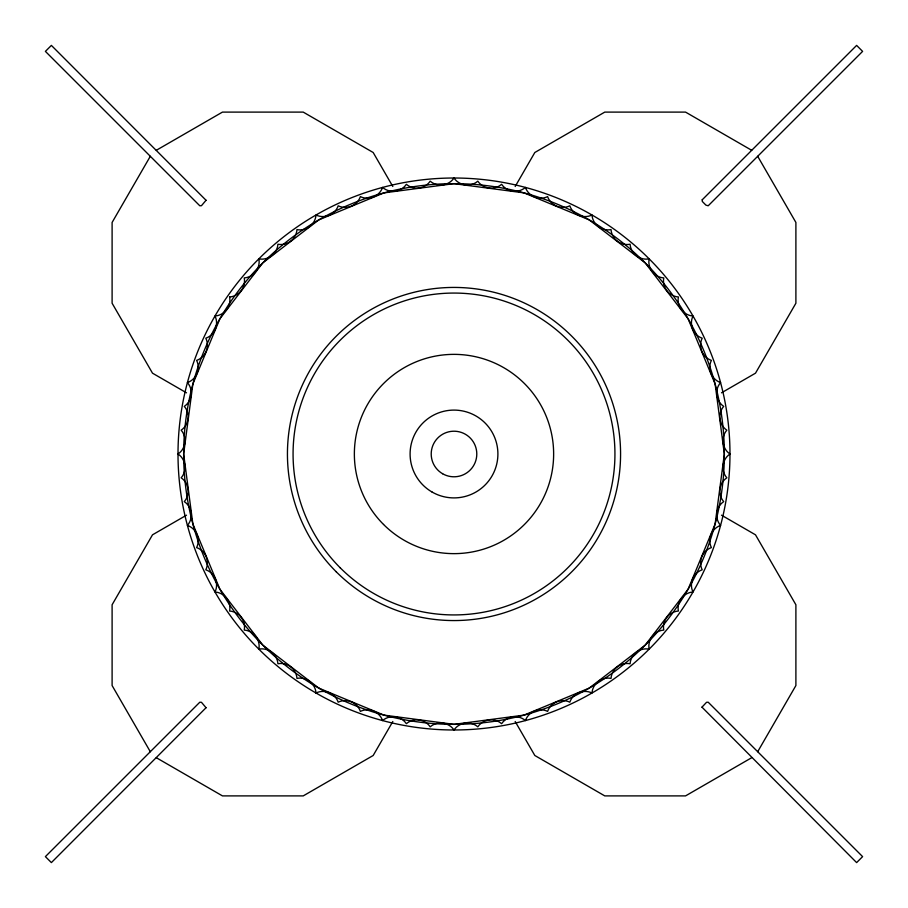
<?xml version="1.0" encoding="UTF-8"?>
<svg xmlns="http://www.w3.org/2000/svg" width="908" height="908" viewBox="0 0 908 908"><rect width="100%" height="100%" fill="white"/><g stroke="black" fill="none" stroke-linecap="round" stroke-linejoin="round"><path stroke-width="1.36" d="M150.308 156.289L112.104 222.449L112.104 303.227L152.499 373.177L186.492 392.812M515.188 186.492L534.823 152.499L604.773 112.104L685.551 112.104L751.71 150.308M392.812 721.508L373.177 755.501L303.227 795.896L222.449 795.896L156.289 757.692M757.692 751.71L795.896 685.551L795.896 604.773L755.501 534.823L721.508 515.188M156.289 150.308L222.449 112.104L303.227 112.104L373.177 152.499L392.812 186.492M186.492 515.188L152.499 534.823L112.104 604.773L112.104 685.551L150.308 751.71M721.508 392.812L755.501 373.177L795.896 303.227L795.896 222.449L757.692 156.289M751.71 757.692L685.551 795.896L604.773 795.896L534.823 755.501L515.188 721.508M229.611 296.961C231.449 306.212 224.412 315.394 214.992 316.007C219.168 324.474 214.731 335.166 205.81 338.196C209.975 346.663 205.548 357.355 196.616 360.385C200.781 368.841 196.355 379.533 187.423 382.574C193.642 389.668 192.133 401.143 184.29 406.375C190.51 413.469 189 424.944 181.157 430.188C187.377 437.281 185.856 448.756 178.025 454C185.856 459.244 187.377 470.719 181.157 477.812C189 483.056 190.51 494.531 184.29 501.625C192.133 506.857 193.642 518.332 187.423 525.426C196.355 528.467 200.781 539.159 196.616 547.615C205.548 550.645 209.975 561.337 205.81 569.804C214.731 572.835 219.168 583.526 214.992 591.993C224.412 592.606 231.449 601.788 229.611 611.039C239.031 611.663 246.068 620.845 244.229 630.095C253.65 630.708 260.687 639.89 258.859 649.141C268.11 647.313 277.292 654.35 277.905 663.771C287.155 661.932 296.337 668.969 296.961 678.39C306.212 676.551 315.394 683.588 316.007 693.008C324.474 688.832 335.166 693.269 338.196 702.19C346.663 698.025 357.355 702.452 360.385 711.384C368.841 707.219 379.533 711.645 382.574 720.577C389.668 714.358 401.143 715.867 406.375 723.71C413.469 717.49 424.944 719 430.188 726.843C437.281 720.623 448.756 722.144 454 729.975C459.244 722.144 470.719 720.623 477.812 726.843C483.056 719 494.531 717.49 501.625 723.71C506.857 715.867 518.332 714.358 525.426 720.577C528.467 711.645 539.159 707.219 547.615 711.384C550.645 702.452 561.337 698.025 569.804 702.19C572.835 693.269 583.526 688.832 591.993 693.008C592.606 683.588 601.788 676.551 611.039 678.39C611.663 668.969 620.845 661.932 630.095 663.771C630.708 654.35 639.89 647.313 649.141 649.141C647.313 639.89 654.35 630.708 663.771 630.095C661.932 620.845 668.969 611.663 678.39 611.039C676.551 601.788 683.588 592.606 693.008 591.993C688.832 583.526 693.269 572.835 702.19 569.804C698.025 561.337 702.452 550.645 711.384 547.615C707.219 539.159 711.645 528.467 720.577 525.426C714.358 518.332 715.867 506.857 723.71 501.625C717.49 494.531 719 483.056 726.843 477.812C720.623 470.719 722.144 459.244 729.975 454C722.144 448.756 720.623 437.281 726.843 430.188C719 424.944 717.49 413.469 723.71 406.375C715.867 401.143 714.358 389.668 720.577 382.574C711.645 379.533 707.219 368.841 711.384 360.385C702.452 357.355 698.025 346.663 702.19 338.196C693.269 335.166 688.832 324.474 693.008 316.007C683.588 315.394 676.551 306.212 678.39 296.961C668.969 296.337 661.932 287.155 663.771 277.905C654.35 277.292 647.313 268.11 649.141 258.859C639.89 260.687 630.708 253.65 630.095 244.229C620.845 246.068 611.663 239.031 611.039 229.611C601.788 231.449 592.606 224.412 591.993 214.992C583.526 219.168 572.835 214.731 569.804 205.81C561.337 209.975 550.645 205.548 547.615 196.616C539.159 200.781 528.467 196.355 525.426 187.423C518.332 193.642 506.857 192.133 501.625 184.29C494.531 190.51 483.056 189 477.812 181.157C470.719 187.377 459.244 185.856 454 178.025C448.756 185.856 437.281 187.377 430.188 181.157C424.944 189 413.469 190.51 406.375 184.29C401.143 192.133 389.668 193.642 382.574 187.423C379.533 196.355 368.841 200.781 360.385 196.616C357.355 205.548 346.663 209.975 338.196 205.81C335.166 214.731 324.474 219.168 316.007 214.992C315.394 224.412 306.212 231.449 296.961 229.611C296.337 239.031 287.155 246.068 277.905 244.229C277.292 253.65 268.11 260.687 258.859 258.859C260.687 268.11 253.65 277.292 244.229 277.905C246.068 287.155 239.031 296.337 229.611 296.961M206.048 200.271L201.463 205.696L199.805 205.787L45.4 51.381L51.381 45.4L206.048 200.271M701.986 707.162L856.619 862.6L862.6 856.619L708.195 702.213L706.538 702.304L701.986 707.162M192.871 384.027L183.654 454L192.871 523.973L219.872 589.167L262.843 645.157L318.833 688.128L384.027 715.129L454 724.346L523.973 715.129L589.167 688.128L645.157 645.157L688.128 589.167L715.129 523.973L724.346 454L715.129 384.027L688.128 318.833L645.157 262.843L589.167 219.872L523.973 192.871L454 183.654L384.027 192.871L318.833 219.872L262.843 262.843L219.872 318.833L192.871 384.027M206.048 707.729L51.381 862.6L45.4 856.619L199.805 702.213L201.463 702.304L206.048 707.729M702.213 199.805L702.304 201.463L705.891 205.106L708.195 205.787L862.6 51.381L856.619 45.4L702.213 199.805M442.605 473.738A22.791 22.791 0 0 0 476.791 454A22.791 22.791 0 0 0 442.605 434.262A22.791 22.791 0 0 0 442.605 473.738M318.833 688.128A270.346 270.346 0 0 0 724.346 454A270.346 270.346 0 0 0 318.833 219.872A270.346 270.346 0 0 0 318.833 688.128M432.049 492.022A43.902 43.902 0 0 0 497.902 454A43.902 43.902 0 0 0 432.049 415.978A43.902 43.902 0 0 0 432.049 492.022M316.007 693.008A275.975 275.975 0 0 0 729.975 454A275.975 275.975 0 0 0 316.007 214.992A275.975 275.975 0 0 0 316.007 693.008M383.539 524.461A99.653 99.653 0 0 0 550.248 479.787A99.653 99.653 0 0 0 428.213 357.752A99.653 99.653 0 0 0 383.539 524.461M340.205 567.795A160.932 160.932 0 0 0 609.45 495.654A160.932 160.932 0 0 0 412.346 298.55A160.932 160.932 0 0 0 340.205 567.795M336.221 571.779A166.573 166.573 0 0 0 614.898 497.107A166.573 166.573 0 0 0 410.893 293.102A166.573 166.573 0 0 0 336.221 571.779"/></g></svg>
